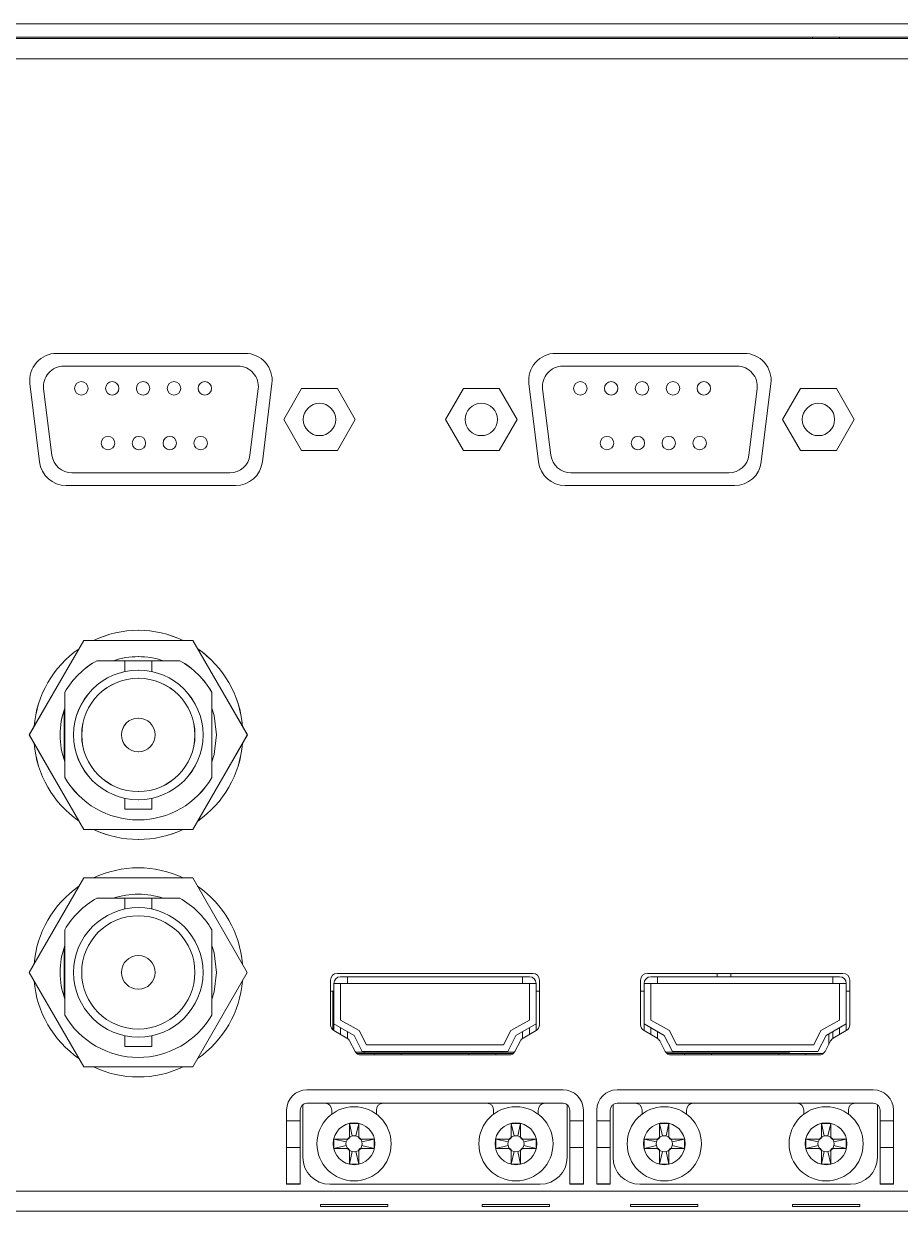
# Model space of a CAD drawing. Header units: millimetres. Extents: x 145 to 1161, y 54 to 851.
# Drawn here: x 388.1 to 453.1, y 654 to 742 of the extents above; entities that cross this region are included whole.
import ezdxf

# ---------------------------------------------------------------- set-up
doc = ezdxf.new("R2010")
doc.units = ezdxf.units.MM

msp = doc.modelspace()

# ---------------------------------------------------------------- linework, layer by layer
at = {"color": 7, "linetype": 'Continuous', "lineweight": 15}
for p, q in [((146.606, 741.964), (575.606, 741.964)), ((146.606, 740.964), (575.606, 740.964)), ((446.606, 740.864), (446.606, 740.964)), ((448.606, 740.864), (448.606, 740.964)), ((574.306, 740.864), (147.906, 740.864)), ((574.306, 739.364), (147.906, 739.364)), ((404.531, 717.539), (390.552, 717.539)), ((441.531, 717.539), (427.552, 717.539)), ((404.007, 716.589), (391.075, 716.589)), ((441.007, 716.589), (428.075, 716.589)), ((388.567, 715.295), (389.279, 709.495)), ((389.587, 714.903), (390.199, 710.003)), ((404.883, 710.003), (405.495, 714.903)), ((405.803, 709.495), (406.516, 715.295)), ((408.713, 714.939), (407.385, 712.639)), ((411.369, 714.939), (408.713, 714.939)), ((412.697, 712.639), (411.369, 714.939)), ((420.713, 714.939), (419.385, 712.639)), ((423.369, 714.939), (420.713, 714.939)), ((424.697, 712.639), (423.369, 714.939)), ((425.567, 715.295), (426.279, 709.495)), ((426.587, 714.903), (427.199, 710.003)), ((441.883, 710.003), (442.495, 714.903)), ((442.803, 709.495), (443.516, 715.295)), ((445.713, 714.939), (444.385, 712.639)), ((448.369, 714.939), (445.713, 714.939)), ((449.697, 712.639), (448.369, 714.939)), ((407.385, 712.639), (408.713, 710.339)), ((411.369, 710.339), (412.697, 712.639)), ((419.385, 712.639), (420.713, 710.339)), ((423.369, 710.339), (424.697, 712.639)), ((444.385, 712.639), (445.713, 710.339)), ((448.369, 710.339), (449.697, 712.639)), ((408.713, 710.339), (411.369, 710.339)), ((420.713, 710.339), (423.369, 710.339)), ((445.713, 710.339), (448.369, 710.339)), ((391.688, 708.689), (403.394, 708.689)), ((428.688, 708.689), (440.394, 708.689)), ((391.264, 707.739), (403.818, 707.739)), ((428.264, 707.739), (440.818, 707.739)), ((392.565, 696.264), (388.523, 689.264)), ((392.567, 696.264), (388.526, 689.264)), ((400.648, 696.264), (392.565, 696.264)), ((400.65, 696.264), (392.567, 696.264)), ((404.689, 689.264), (400.648, 696.264)), ((404.692, 689.264), (400.65, 696.264)), ((393.534, 694.764), (395.606, 694.764)), ((393.536, 694.764), (395.606, 694.764)), ((395.606, 694.764), (395.606, 693.961)), ((395.606, 694.764), (396.606, 694.764)), ((396.609, 694.764), (397.609, 694.764)), ((397.609, 693.96), (397.609, 694.764)), ((397.609, 694.764), (399.679, 694.764)), ((397.609, 694.764), (399.681, 694.764)), ((391.156, 686.104), (391.156, 692.424)), ((391.159, 686.104), (391.159, 692.424)), ((402.056, 692.424), (402.056, 686.104)), ((402.059, 692.424), (402.059, 686.104)), ((391.106, 691.097), (391.106, 687.431)), ((388.523, 689.264), (392.565, 682.264)), ((388.526, 689.264), (392.567, 682.264)), ((400.648, 682.264), (404.689, 689.264)), ((400.65, 682.264), (404.692, 689.264)), ((395.606, 684.569), (395.606, 683.764)), ((395.606, 683.764), (396.606, 683.764)), ((396.609, 683.764), (397.609, 683.764)), ((397.609, 683.764), (397.609, 684.567)), ((392.565, 682.264), (400.648, 682.264)), ((392.567, 682.264), (400.65, 682.264)), ((392.565, 678.664), (388.523, 671.664)), ((400.648, 678.664), (392.565, 678.664)), ((404.689, 671.664), (400.648, 678.664)), ((393.534, 677.164), (395.606, 677.164)), ((395.606, 677.164), (395.606, 676.361)), ((395.606, 677.164), (396.606, 677.164)), ((396.606, 677.164), (397.606, 677.164)), ((397.606, 676.36), (397.606, 677.164)), ((397.606, 677.164), (399.679, 677.164)), ((391.156, 668.504), (391.156, 674.824)), ((402.056, 674.824), (402.056, 668.504)), ((391.106, 673.505), (391.106, 669.823)), ((388.523, 671.664), (392.565, 664.664)), ((400.648, 664.664), (404.689, 671.664)), ((425.856, 671.594), (411.356, 671.594)), ((448.856, 671.594), (434.356, 671.594)), ((440.536, 671.594), (440.536, 671.344)), ((410.856, 671.094), (410.856, 667.784)), ((411.606, 670.844), (411.106, 670.844)), ((411.106, 670.844), (411.106, 667.844)), ((411.606, 671.344), (412.106, 671.344)), ((412.106, 670.844), (411.606, 670.844)), ((411.606, 670.844), (411.606, 668.136)), ((412.106, 671.344), (412.106, 670.844)), ((425.106, 671.344), (412.106, 671.344)), ((425.106, 670.844), (412.106, 670.844)), ((425.106, 671.344), (425.606, 671.344)), ((425.106, 671.344), (425.106, 670.844)), ((425.606, 670.844), (425.106, 670.844)), ((426.106, 670.844), (425.606, 670.844)), ((425.606, 668.136), (425.606, 670.844)), ((426.106, 667.844), (426.106, 670.844)), ((426.356, 667.784), (426.356, 671.094)), ((433.856, 671.094), (433.856, 667.784)), ((434.106, 670.844), (434.106, 667.844)), ((434.606, 670.844), (434.106, 670.844)), ((434.606, 671.344), (435.106, 671.344)), ((434.606, 670.844), (434.606, 668.136)), ((435.106, 670.844), (434.606, 670.844)), ((435.106, 671.344), (435.106, 670.844)), ((448.106, 671.344), (435.106, 671.344)), ((448.106, 670.844), (435.106, 670.844)), ((448.106, 671.344), (448.106, 670.844)), ((448.106, 671.344), (448.606, 671.344)), ((448.606, 670.844), (448.106, 670.844)), ((448.606, 668.136), (448.606, 670.844)), ((449.106, 670.844), (448.606, 670.844)), ((449.106, 667.844), (449.106, 670.844)), ((449.356, 667.784), (449.356, 671.094)), ((410.856, 670.264), (411.106, 670.264)), ((411.036, 667.4), (411.036, 670.264)), ((426.106, 670.264), (426.356, 670.264)), ((433.856, 670.264), (434.106, 670.264)), ((449.356, 670.264), (449.106, 670.264)), ((411.606, 668.136), (412.985, 667.354)), ((424.227, 667.354), (425.606, 668.136)), ((434.606, 668.136), (435.985, 667.354)), ((447.227, 667.354), (448.606, 668.136)), ((411.085, 667.364), (411.106, 667.364)), ((411.106, 667.844), (412.606, 666.994)), ((411.106, 667.844), (411.106, 667.351)), ((411.106, 667.351), (412.077, 666.791)), ((411.606, 667.561), (411.606, 667.062)), ((412.106, 666.772), (412.106, 667.278)), ((412.985, 667.354), (413.515, 666.294)), ((423.697, 666.294), (424.227, 667.354)), ((424.606, 666.994), (426.106, 667.844)), ((425.106, 666.772), (425.106, 667.278)), ((425.135, 666.791), (426.106, 667.351)), ((425.606, 667.561), (425.606, 667.062)), ((426.106, 667.844), (426.106, 667.351)), ((426.106, 667.364), (426.127, 667.364)), ((434.106, 667.844), (435.606, 666.994)), ((434.106, 667.844), (434.106, 667.351)), ((434.106, 667.351), (435.077, 666.791)), ((434.606, 667.561), (434.606, 667.062)), ((435.106, 666.772), (435.106, 667.278)), ((435.985, 667.354), (436.515, 666.294)), ((446.697, 666.294), (447.227, 667.354)), ((447.606, 666.994), (449.106, 667.844)), ((447.806, 667.108), (447.806, 666.333)), ((448.106, 666.772), (448.106, 667.278)), ((448.135, 666.791), (449.106, 667.351)), ((448.606, 667.561), (448.606, 667.062)), ((449.106, 667.844), (449.106, 667.351)), ((395.606, 666.969), (395.606, 666.164)), ((395.606, 666.164), (396.606, 666.164)), ((396.606, 666.164), (397.606, 666.164)), ((397.606, 666.164), (397.606, 666.967)), ((412.268, 666.592), (412.685, 665.809)), ((412.606, 666.994), (413.206, 665.794)), ((413.515, 666.294), (423.697, 666.294)), ((424.006, 665.794), (424.606, 666.994)), ((424.528, 665.809), (424.944, 666.592)), ((435.268, 666.592), (435.685, 665.809)), ((435.606, 666.994), (436.206, 665.794)), ((436.515, 666.294), (446.697, 666.294)), ((447.006, 665.794), (447.606, 666.994)), ((447.528, 665.809), (447.944, 666.592)), ((412.712, 665.764), (424.5, 665.764)), ((414.106, 665.664), (412.801, 665.664)), ((413.126, 665.544), (424.086, 665.544)), ((413.206, 665.794), (424.006, 665.794)), ((413.354, 665.664), (413.354, 665.764)), ((414.106, 665.664), (414.106, 665.544)), ((414.106, 665.664), (416.106, 665.664)), ((416.106, 665.664), (416.106, 665.544)), ((421.106, 665.664), (416.106, 665.664)), ((421.106, 665.664), (421.106, 665.544)), ((421.106, 665.664), (423.106, 665.664)), ((423.106, 665.664), (423.106, 665.544)), ((424.411, 665.664), (423.106, 665.664)), ((435.712, 665.764), (439.236, 665.764)), ((437.106, 665.664), (435.801, 665.664)), ((436.126, 665.544), (447.086, 665.544)), ((436.206, 665.794), (447.006, 665.794)), ((437.106, 665.664), (437.106, 665.544)), ((437.106, 665.664), (439.106, 665.664)), ((439.106, 665.664), (439.106, 665.544)), ((444.106, 665.664), (439.106, 665.664)), ((439.236, 665.794), (439.236, 665.764)), ((439.236, 665.764), (443.871, 665.764)), ((443.871, 665.764), (444.896, 665.764)), ((444.106, 665.664), (444.106, 665.544)), ((444.106, 665.664), (446.106, 665.664)), ((444.896, 665.764), (444.896, 665.794)), ((446.106, 665.664), (446.106, 665.544)), ((447.411, 665.664), (446.106, 665.664)), ((392.565, 664.664), (400.648, 664.664)), ((409.106, 662.964), (428.106, 662.964)), ((432.106, 662.964), (451.106, 662.964)), ((408.806, 657.964), (408.806, 661.864)), ((409.106, 661.964), (428.106, 661.964)), ((428.406, 657.964), (428.406, 661.864)), ((431.806, 657.964), (431.806, 661.864)), ((432.106, 661.964), (451.106, 661.964)), ((451.406, 657.964), (451.406, 661.864)), ((407.606, 660.658), (407.606, 661.464)), ((408.606, 660.658), (408.606, 661.464)), ((410.956, 661.464), (410.956, 661.164)), ((414.256, 661.164), (414.256, 661.464)), ((422.956, 661.464), (422.956, 661.164)), ((426.256, 661.164), (426.256, 661.464)), ((428.606, 661.464), (428.606, 660.658)), ((429.606, 661.464), (429.606, 660.658)), ((430.606, 660.658), (430.606, 661.464)), ((431.606, 660.658), (431.606, 661.464)), ((433.956, 661.464), (433.956, 661.164)), ((437.256, 661.164), (437.256, 661.464)), ((445.956, 661.464), (445.956, 661.164)), ((449.256, 661.164), (449.256, 661.464)), ((451.606, 661.464), (451.606, 660.658)), ((452.606, 661.464), (452.606, 660.658)), ((407.606, 660.658), (408.606, 660.658)), ((407.606, 658.686), (407.606, 660.658)), ((408.606, 660.658), (408.606, 658.686)), ((412.47, 659.548), (412.256, 660.464)), ((412.256, 660.464), (412.256, 659.464)), ((412.956, 660.464), (412.256, 660.464)), ((412.742, 659.548), (412.956, 660.464)), ((412.956, 659.464), (412.956, 660.464)), ((424.47, 659.548), (424.256, 660.464)), ((424.256, 660.464), (424.256, 659.464)), ((424.956, 660.464), (424.256, 660.464)), ((424.742, 659.548), (424.956, 660.464)), ((424.956, 659.464), (424.956, 660.464)), ((428.606, 660.658), (429.606, 660.658)), ((428.606, 658.686), (428.606, 660.658)), ((429.606, 660.658), (429.606, 658.686)), ((430.606, 660.658), (431.606, 660.658)), ((430.606, 658.686), (430.606, 660.658)), ((431.606, 660.658), (431.606, 658.686)), ((435.47, 659.548), (435.256, 660.464)), ((435.256, 660.464), (435.256, 659.464)), ((435.956, 660.464), (435.256, 660.464)), ((435.742, 659.548), (435.956, 660.464)), ((435.956, 659.464), (435.956, 660.464)), ((447.47, 659.548), (447.256, 660.464)), ((447.256, 660.464), (447.256, 659.464)), ((447.956, 660.464), (447.256, 660.464)), ((447.742, 659.548), (447.956, 660.464)), ((447.956, 659.464), (447.956, 660.464)), ((451.606, 660.658), (452.606, 660.658)), ((451.606, 658.686), (451.606, 660.658)), ((452.606, 660.658), (452.606, 658.686)), ((412.106, 659.314), (411.106, 659.314)), ((411.106, 659.314), (411.106, 658.614)), ((412.022, 659.101), (411.106, 659.314)), ((414.106, 659.314), (413.106, 659.314)), ((413.19, 659.101), (414.106, 659.314)), ((414.106, 658.614), (414.106, 659.314)), ((424.106, 659.314), (423.106, 659.314)), ((423.106, 659.314), (423.106, 658.614)), ((424.022, 659.101), (423.106, 659.314)), ((426.106, 659.314), (425.106, 659.314)), ((425.19, 659.101), (426.106, 659.314)), ((426.106, 658.614), (426.106, 659.314)), ((434.106, 659.314), (434.106, 658.614)), ((435.022, 659.101), (434.106, 659.314)), ((435.106, 659.314), (434.106, 659.314)), ((437.106, 659.314), (436.106, 659.314)), ((436.19, 659.101), (437.106, 659.314)), ((437.106, 658.614), (437.106, 659.314)), ((446.106, 659.314), (446.106, 658.614)), ((447.022, 659.101), (446.106, 659.314)), ((447.106, 659.314), (446.106, 659.314)), ((449.106, 659.314), (448.106, 659.314)), ((448.19, 659.101), (449.106, 659.314)), ((449.106, 658.614), (449.106, 659.314)), ((408.606, 658.686), (407.606, 658.686)), ((407.606, 655.991), (407.606, 658.686)), ((408.606, 658.686), (408.606, 655.991)), ((412.022, 658.828), (411.106, 658.614)), ((411.106, 658.614), (412.106, 658.614)), ((412.256, 658.464), (412.256, 657.464)), ((412.47, 658.38), (412.256, 657.464)), ((412.742, 658.38), (412.956, 657.464)), ((412.956, 657.464), (412.956, 658.464)), ((413.106, 658.614), (414.106, 658.614)), ((413.19, 658.828), (414.106, 658.614)), ((424.022, 658.828), (423.106, 658.614)), ((423.106, 658.614), (424.106, 658.614)), ((424.256, 658.464), (424.256, 657.464)), ((424.47, 658.38), (424.256, 657.464)), ((424.742, 658.38), (424.956, 657.464)), ((424.956, 657.464), (424.956, 658.464)), ((425.106, 658.614), (426.106, 658.614)), ((425.19, 658.828), (426.106, 658.614)), ((429.606, 658.686), (428.606, 658.686)), ((428.606, 655.991), (428.606, 658.686)), ((429.606, 655.991), (429.606, 658.686)), ((431.606, 658.686), (430.606, 658.686)), ((430.606, 655.991), (430.606, 658.686)), ((431.606, 658.686), (431.606, 655.991)), ((435.022, 658.828), (434.106, 658.614)), ((434.106, 658.614), (435.106, 658.614)), ((435.256, 658.464), (435.256, 657.464)), ((435.47, 658.38), (435.256, 657.464)), ((435.742, 658.38), (435.956, 657.464)), ((435.956, 657.464), (435.956, 658.464)), ((436.106, 658.614), (437.106, 658.614)), ((436.19, 658.828), (437.106, 658.614)), ((447.022, 658.828), (446.106, 658.614)), ((446.106, 658.614), (447.106, 658.614)), ((447.256, 658.464), (447.256, 657.464)), ((447.47, 658.38), (447.256, 657.464)), ((447.742, 658.38), (447.956, 657.464)), ((447.956, 657.464), (447.956, 658.464)), ((448.106, 658.614), (449.106, 658.614)), ((448.19, 658.828), (449.106, 658.614)), ((452.606, 658.686), (451.606, 658.686)), ((451.606, 655.991), (451.606, 658.686)), ((452.606, 655.991), (452.606, 658.686)), ((412.256, 657.464), (412.956, 657.464)), ((424.256, 657.464), (424.956, 657.464)), ((435.256, 657.464), (435.956, 657.464)), ((447.256, 657.464), (447.956, 657.464)), ((407.606, 655.991), (408.606, 655.991)), ((407.606, 655.964), (407.606, 655.991)), ((408.606, 655.964), (407.606, 655.964)), ((408.606, 655.991), (408.606, 655.964)), ((426.406, 655.964), (410.806, 655.964)), ((428.606, 655.991), (429.606, 655.991)), ((428.606, 655.964), (428.606, 655.991)), ((429.606, 655.964), (428.606, 655.964)), ((429.606, 655.991), (429.606, 655.964)), ((430.606, 655.991), (431.606, 655.991)), ((430.606, 655.964), (430.606, 655.991)), ((431.606, 655.964), (430.606, 655.964)), ((431.606, 655.991), (431.606, 655.964)), ((449.406, 655.964), (433.806, 655.964)), ((451.606, 655.991), (452.606, 655.991)), ((451.606, 655.964), (451.606, 655.991)), ((452.606, 655.964), (451.606, 655.964)), ((452.606, 655.991), (452.606, 655.964)), ((576.206, 655.464), (146.006, 655.464)), ((575.806, 653.964), (146.406, 653.964)), ((415.106, 654.469), (410.106, 654.469)), ((410.106, 654.469), (410.106, 654.313)), ((410.106, 654.313), (415.106, 654.313)), ((415.106, 654.313), (415.106, 654.469)), ((427.106, 654.469), (422.106, 654.469)), ((422.106, 654.469), (422.106, 654.313)), ((422.106, 654.313), (427.106, 654.313)), ((427.106, 654.313), (427.106, 654.469)), ((438.106, 654.469), (433.106, 654.469)), ((433.106, 654.469), (433.106, 654.313)), ((433.106, 654.313), (438.106, 654.313)), ((438.106, 654.313), (438.106, 654.469)), ((450.106, 654.469), (445.106, 654.469)), ((445.106, 654.469), (445.106, 654.313)), ((445.106, 654.313), (450.106, 654.313)), ((450.106, 654.313), (450.106, 654.469))]:
    msp.add_line(p, q, dxfattribs=at)
at = {"color": 8, "linetype": 'Continuous', "lineweight": 15}
for p, q in [((439.536, 671.344), (439.536, 671.594)), ((443.871, 665.794), (443.871, 665.764))]:
    msp.add_line(p, q, dxfattribs=at)
at = {"color": 7, "linetype": 'Continuous', "lineweight": 15, "flags": 128}
for points in [[(402.409, 689.264), (402.227, 690.707), (402.059, 691.248)], [(402.406, 689.264), (402.224, 690.707), (402.059, 691.241)], [(402.059, 687.288), (402.224, 687.822), (402.406, 689.264)], [(402.059, 687.28), (402.227, 687.822), (402.409, 689.264)], [(402.406, 671.664), (402.224, 673.107), (402.056, 673.648)], [(402.056, 669.68), (402.224, 670.222), (402.406, 671.664)], [(412.182, 659.388), (412.081, 659.256), (412.022, 659.101)], [(412.47, 659.548), (412.314, 659.489), (412.182, 659.388)], [(412.742, 659.548), (412.606, 659.564), (412.47, 659.548)], [(413.03, 659.388), (412.898, 659.489), (412.742, 659.548)], [(413.19, 659.101), (413.131, 659.256), (413.03, 659.388)], [(424.182, 659.388), (424.081, 659.256), (424.022, 659.101)], [(424.47, 659.548), (424.314, 659.489), (424.182, 659.388)], [(424.742, 659.548), (424.606, 659.564), (424.47, 659.548)], [(425.03, 659.388), (424.898, 659.489), (424.742, 659.548)], [(425.19, 659.101), (425.131, 659.256), (425.03, 659.388)], [(435.182, 659.388), (435.081, 659.256), (435.022, 659.101)], [(435.47, 659.548), (435.314, 659.489), (435.182, 659.388)], [(435.742, 659.548), (435.606, 659.564), (435.47, 659.548)], [(436.03, 659.388), (435.898, 659.489), (435.742, 659.548)], [(436.19, 659.101), (436.131, 659.256), (436.03, 659.388)], [(447.182, 659.388), (447.081, 659.256), (447.022, 659.101)], [(447.47, 659.548), (447.314, 659.489), (447.182, 659.388)], [(447.742, 659.548), (447.606, 659.564), (447.47, 659.548)], [(448.03, 659.388), (447.898, 659.489), (447.742, 659.548)], [(448.19, 659.101), (448.131, 659.256), (448.03, 659.388)], [(412.022, 659.101), (412.006, 658.964), (412.022, 658.828)], [(412.022, 658.828), (412.081, 658.673), (412.182, 658.54)], [(412.182, 658.54), (412.314, 658.439), (412.47, 658.38)], [(412.47, 658.38), (412.606, 658.364), (412.742, 658.38)], [(412.742, 658.38), (412.898, 658.439), (413.03, 658.54)], [(413.03, 658.54), (413.131, 658.673), (413.19, 658.828)], [(413.19, 658.828), (413.206, 658.964), (413.19, 659.101)], [(424.022, 659.101), (424.006, 658.964), (424.022, 658.828)], [(424.022, 658.828), (424.081, 658.673), (424.182, 658.54)], [(424.182, 658.54), (424.314, 658.439), (424.47, 658.38)], [(424.47, 658.38), (424.606, 658.364), (424.742, 658.38)], [(424.742, 658.38), (424.898, 658.439), (425.03, 658.54)], [(425.03, 658.54), (425.131, 658.673), (425.19, 658.828)], [(425.19, 658.828), (425.206, 658.964), (425.19, 659.101)], [(435.022, 659.101), (435.006, 658.964), (435.022, 658.828)], [(435.022, 658.828), (435.081, 658.673), (435.182, 658.54)], [(435.182, 658.54), (435.314, 658.439), (435.47, 658.38)], [(435.47, 658.38), (435.606, 658.364), (435.742, 658.38)], [(435.742, 658.38), (435.898, 658.439), (436.03, 658.54)], [(436.03, 658.54), (436.131, 658.673), (436.19, 658.828)], [(436.19, 658.828), (436.206, 658.964), (436.19, 659.101)], [(447.022, 659.101), (447.006, 658.964), (447.022, 658.828)], [(447.022, 658.828), (447.081, 658.673), (447.182, 658.54)], [(447.182, 658.54), (447.314, 658.439), (447.47, 658.38)], [(447.47, 658.38), (447.606, 658.364), (447.742, 658.38)], [(447.742, 658.38), (447.898, 658.439), (448.03, 658.54)], [(448.03, 658.54), (448.131, 658.673), (448.19, 658.828)], [(448.19, 658.828), (448.206, 658.964), (448.19, 659.101)]]:
    msp.add_lwpolyline(points, dxfattribs=at)
at = {"color": 7, "linetype": 'Continuous', "lineweight": 15}
for centre, radius in [((392.381, 714.946), 0.5), ((394.671, 714.946), 0.5), ((396.961, 714.946), 0.5), ((399.251, 714.946), 0.5), ((401.541, 714.946), 0.5), ((429.381, 714.946), 0.5), ((431.671, 714.946), 0.5), ((433.961, 714.946), 0.5), ((436.251, 714.946), 0.5), ((438.541, 714.946), 0.5), ((410.041, 712.639), 1.2), ((422.041, 712.639), 1.2), ((447.041, 712.639), 1.2), ((394.36, 710.889), 0.5), ((396.65, 710.889), 0.5), ((398.94, 710.889), 0.5), ((401.23, 710.889), 0.5), ((431.36, 710.889), 0.5), ((433.65, 710.889), 0.5), ((435.94, 710.889), 0.5), ((438.23, 710.889), 0.5), ((396.606, 689.264), 4.8), ((396.609, 689.264), 4.8), ((396.606, 689.264), 4.2), ((396.609, 689.264), 4.2), ((396.606, 689.264), 1.25), ((396.609, 689.264), 1.25), ((396.606, 671.664), 4.8), ((396.606, 671.664), 4.2), ((396.606, 671.664), 1.25), ((412.606, 658.964), 2.75), ((424.606, 658.964), 2.75), ((435.606, 658.964), 2.75), ((447.606, 658.964), 2.75), ((412.606, 658.964), 1.55), ((424.606, 658.964), 1.55), ((435.606, 658.964), 1.55), ((447.606, 658.964), 1.55)]:
    msp.add_circle(centre, radius, dxfattribs=at)
for centre, radius, start, end in [((390.552, 715.539), 2, 90, 187), ((404.531, 715.539), 2, 353, 90), ((427.552, 715.539), 2, 90, 187), ((441.531, 715.539), 2, 353, 90), ((391.075, 715.089), 1.5, 90, 187.12502), ((404.007, 715.089), 1.5, 352.87498, 90), ((428.075, 715.089), 1.5, 90, 187.12502), ((441.007, 715.089), 1.5, 352.87498, 90), ((391.264, 709.739), 2, 187, 270), ((391.688, 710.189), 1.5, 187.12502, 270), ((403.394, 710.189), 1.5, 270, 352.87498), ((403.818, 709.739), 2, 270, 353), ((428.264, 709.739), 2, 187, 270), ((428.688, 710.189), 1.5, 187.12502, 270), ((440.394, 710.189), 1.5, 270, 352.87498), ((440.818, 709.739), 2, 270, 353), ((396.606, 689.264), 7.75, 64.58538, 115.41462), ((396.609, 689.264), 7.75, 64.58538, 115.41462), ((396.606, 689.264), 7.75, 124.54343, 175.45657), ((396.609, 689.264), 7.75, 124.58538, 175.41462), ((396.609, 689.264), 7.75, 4.58538, 55.41462), ((396.606, 689.264), 7.75, 4.62739, 55.37261), ((396.606, 689.264), 6.3, 119.18898, 149.89177), ((396.609, 689.264), 6.3, 119.18898, 149.89177), ((396.606, 689.264), 5.8, 71.49137, 108.50863), ((396.609, 689.264), 5.8, 71.49137, 108.50863), ((396.606, 689.264), 6.3, 30.10823, 60.81102), ((396.609, 689.264), 6.3, 30.10823, 60.81102), ((396.606, 689.264), 5.8, 159.91263, 200.08737), ((396.609, 689.264), 5.8, 159.99373, 200.00627), ((396.606, 689.264), 7.75, 184.54343, 235.45657), ((396.609, 689.264), 7.75, 184.58538, 235.41462), ((396.609, 689.264), 7.75, 304.58538, 355.41462), ((396.606, 689.264), 7.75, 304.62739, 355.37261), ((396.606, 689.264), 6.3, 210.10823, 329.89177), ((396.609, 689.264), 6.3, 210.10823, 329.89177), ((396.606, 689.264), 7.75, 244.58538, 295.41462), ((396.609, 689.264), 7.75, 244.58538, 295.41462), ((396.606, 671.664), 7.75, 64.58538, 115.41462), ((396.606, 671.664), 7.75, 124.58538, 175.41462), ((396.606, 671.664), 7.75, 4.58538, 55.41462), ((396.606, 671.664), 6.3, 119.18898, 149.89177), ((396.606, 671.664), 5.8, 71.49137, 108.50863), ((396.606, 671.664), 6.3, 30.10823, 60.81102), ((396.606, 671.664), 5.8, 159.99373, 200.00627), ((411.356, 671.094), 0.5, 90, 180), ((425.856, 671.094), 0.5, 0, 90), ((434.356, 671.094), 0.5, 90, 180), ((448.856, 671.094), 0.5, 0, 90), ((396.606, 671.664), 7.75, 184.58538, 235.41462), ((396.606, 671.664), 7.75, 304.58538, 355.41462), ((411.606, 670.844), 0.5, 90, 180), ((425.606, 670.844), 0.5, 0, 90), ((434.606, 670.844), 0.5, 90, 180), ((448.606, 670.844), 0.5, 0, 90), ((396.606, 671.664), 6.3, 210.10823, 329.89177), ((411.356, 667.784), 0.5, 180, 240), ((425.856, 667.784), 0.5, 300, 0), ((434.356, 667.784), 0.5, 180, 240), ((448.856, 667.784), 0.5, 300, 0), ((411.827, 666.358), 0.5, 28, 60), ((425.385, 666.358), 0.5, 120, 152), ((434.827, 666.358), 0.5, 28, 60), ((448.385, 666.358), 0.5, 120, 152), ((413.126, 666.044), 0.5, 208, 270), ((424.086, 666.044), 0.5, 270, 332), ((436.126, 666.044), 0.5, 208, 270), ((447.086, 666.044), 0.5, 270, 332), ((396.606, 671.664), 7.75, 244.58538, 295.41462), ((409.106, 661.464), 1.5, 90, 180), ((428.106, 661.464), 1.5, 0, 90), ((432.106, 661.464), 1.5, 90, 180), ((451.106, 661.464), 1.5, 0, 90), ((409.106, 661.464), 0.5, 90, 180), ((410.456, 661.464), 0.5, 0, 90), ((414.756, 661.464), 0.5, 90, 180), ((422.456, 661.464), 0.5, 0, 90), ((426.756, 661.464), 0.5, 90, 180), ((428.106, 661.464), 0.5, 0, 90), ((432.106, 661.464), 0.5, 90, 180), ((433.456, 661.464), 0.5, 0, 90), ((437.756, 661.464), 0.5, 90, 180), ((445.456, 661.464), 0.5, 0, 90), ((449.756, 661.464), 0.5, 90, 180), ((451.106, 661.464), 0.5, 0, 90), ((410.806, 657.964), 2, 180, 270), ((426.406, 657.964), 2, 270, 0), ((433.806, 657.964), 2, 180, 270), ((449.406, 657.964), 2, 270, 0)]:
    msp.add_arc(centre, radius, start, end, dxfattribs=at)
for points, knots in [([(412.106, 659.314), (412.123, 659.316), (412.157, 659.319), (412.202, 659.345), (412.236, 659.383), (412.254, 659.425), (412.255, 659.453), (412.256, 659.464)], [0, 0, 0, 0, 0.214821, 0.429664, 0.644206, 0.858617, 1, 1, 1, 1]), ([(412.956, 659.464), (412.958, 659.447), (412.961, 659.413), (412.987, 659.369), (413.025, 659.335), (413.067, 659.317), (413.095, 659.315), (413.106, 659.314)], [0, 0, 0, 0, 0.214825, 0.429661, 0.644199, 0.858615, 1, 1, 1, 1]), ([(424.106, 659.314), (424.123, 659.316), (424.157, 659.319), (424.202, 659.345), (424.236, 659.383), (424.254, 659.425), (424.255, 659.453), (424.256, 659.464)], [0, 0, 0, 0, 0.214834, 0.429675, 0.644204, 0.858618, 1, 1, 1, 1]), ([(424.956, 659.464), (424.958, 659.447), (424.961, 659.413), (424.987, 659.369), (425.025, 659.335), (425.067, 659.317), (425.095, 659.315), (425.106, 659.314)], [0, 0, 0, 0, 0.2148242, 0.429661, 0.6442128, 0.8586294, 1, 1, 1, 1]), ([(435.106, 659.314), (435.123, 659.316), (435.157, 659.319), (435.202, 659.345), (435.236, 659.383), (435.254, 659.425), (435.255, 659.453), (435.256, 659.464)], [0, 0, 0, 0, 0.214834, 0.429675, 0.644204, 0.858618, 1, 1, 1, 1]), ([(435.956, 659.464), (435.958, 659.447), (435.961, 659.413), (435.987, 659.369), (436.025, 659.335), (436.067, 659.317), (436.095, 659.315), (436.106, 659.314)], [0, 0, 0, 0, 0.2148242, 0.429661, 0.6442128, 0.8586294, 1, 1, 1, 1]), ([(447.106, 659.314), (447.123, 659.316), (447.157, 659.319), (447.202, 659.345), (447.236, 659.383), (447.254, 659.425), (447.255, 659.453), (447.256, 659.464)], [0, 0, 0, 0, 0.214835, 0.429676, 0.644206, 0.858621, 1, 1, 1, 1]), ([(447.956, 659.464), (447.958, 659.447), (447.961, 659.413), (447.987, 659.369), (448.025, 659.335), (448.067, 659.317), (448.095, 659.315), (448.106, 659.314)], [0, 0, 0, 0, 0.2148242, 0.429661, 0.6442128, 0.8586294, 1, 1, 1, 1]), ([(412.256, 658.464), (412.254, 658.481), (412.251, 658.515), (412.225, 658.56), (412.187, 658.594), (412.145, 658.612), (412.117, 658.613), (412.106, 658.614)], [0, 0, 0, 0, 0.214828, 0.429663, 0.644213, 0.858614, 1, 1, 1, 1]), ([(413.106, 658.614), (413.089, 658.613), (413.055, 658.609), (413.01, 658.583), (412.977, 658.545), (412.959, 658.503), (412.957, 658.475), (412.956, 658.464)], [0, 0, 0, 0, 0.214821, 0.429663, 0.644205, 0.858616, 1, 1, 1, 1]), ([(424.256, 658.464), (424.254, 658.481), (424.251, 658.515), (424.225, 658.56), (424.187, 658.594), (424.145, 658.612), (424.117, 658.613), (424.106, 658.614)], [0, 0, 0, 0, 0.214829, 0.429664, 0.644214, 0.858599, 1, 1, 1, 1]), ([(425.106, 658.614), (425.089, 658.613), (425.055, 658.609), (425.01, 658.583), (424.977, 658.545), (424.959, 658.503), (424.957, 658.475), (424.956, 658.464)], [0, 0, 0, 0, 0.214807, 0.429652, 0.644207, 0.858614, 1, 1, 1, 1]), ([(435.256, 658.464), (435.254, 658.481), (435.251, 658.515), (435.225, 658.56), (435.187, 658.594), (435.145, 658.612), (435.117, 658.613), (435.106, 658.614)], [0, 0, 0, 0, 0.214829, 0.429664, 0.644214, 0.858599, 1, 1, 1, 1]), ([(436.106, 658.614), (436.089, 658.613), (436.055, 658.609), (436.01, 658.583), (435.977, 658.545), (435.959, 658.503), (435.957, 658.475), (435.956, 658.464)], [0, 0, 0, 0, 0.214807, 0.429652, 0.644207, 0.858614, 1, 1, 1, 1]), ([(447.256, 658.464), (447.254, 658.481), (447.251, 658.515), (447.225, 658.56), (447.187, 658.594), (447.145, 658.612), (447.117, 658.613), (447.106, 658.614)], [0, 0, 0, 0, 0.214826, 0.429662, 0.644213, 0.85863, 1, 1, 1, 1]), ([(448.106, 658.614), (448.089, 658.613), (448.055, 658.609), (448.01, 658.583), (447.977, 658.545), (447.959, 658.503), (447.957, 658.475), (447.956, 658.464)], [0, 0, 0, 0, 0.214835, 0.429675, 0.644205, 0.858621, 1, 1, 1, 1])]:
    msp.add_open_spline(points, degree=3, knots=knots, dxfattribs=at)

doc.saveas('drawing.dxf')
